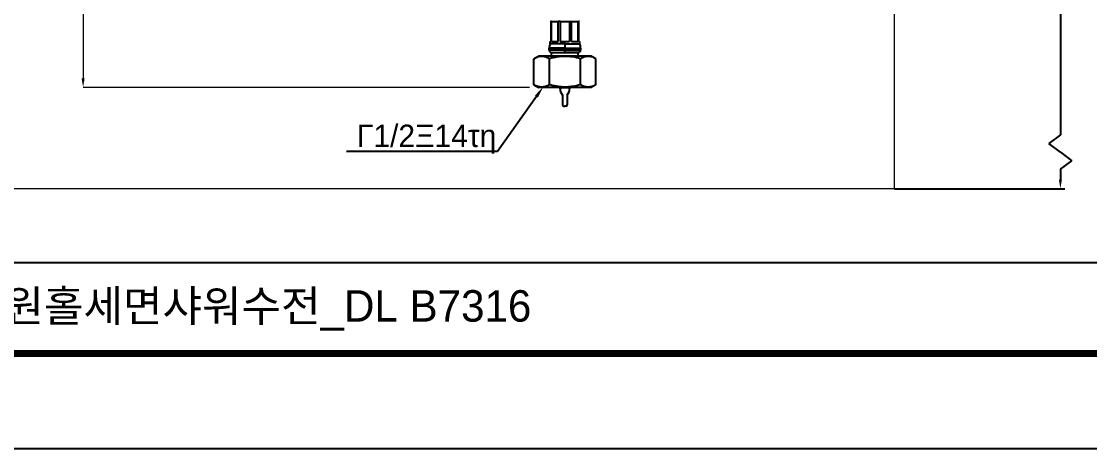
# Model space of a CAD drawing. Extents: x 0 to 1354, y 0 to 992.
# Drawn here: x 560.1 to 1036.8, y 0 to 190.8 of the extents above; entities that cross this region are included whole.
import ezdxf
from ezdxf import colors
from ezdxf.entities.mleader import LeaderData, LeaderLine
from ezdxf.math import Vec2, Vec3

# ---------------------------------------------------------------- set-up
doc = ezdxf.new("R2010")
doc.units = 0
doc.header["$LTSCALE"] = 10
doc.header["$MEASUREMENT"] = 0
doc.header["$PDMODE"] = 3
doc.header["$PDSIZE"] = -10
doc.layers.get('0').update_dxf_attribs({"linetype": 'CONTINUOUS'})
doc.layers.get('DEFPOINTS').update_dxf_attribs({"linetype": 'CONTINUOUS'})
doc.layers.add('1', color=7, linetype='CONTINUOUS')
doc.layers.add('치수선', color=7, linetype='CONTINUOUS', lineweight=20)
doc.styles.add('Daelim Dimension', font='')
doc.styles.get("Standard").update_dxf_attribs({"font": 'SYMBOL'})
doc.styles.get('Daelim Dimension').set_extended_font_data('나눔고딕')
doc.dimstyles.new('DEFAULT', dxfattribs={"dimscale": 2, "dimtxt": 2, "dimasz": 2, "dimexe": 0, "dimexo": 2, "dimgap": 1, "dimtad": 1, "dimdec": 1, "dimzin": 9, "dimdsep": 46, "dimtxsty": 'Daelim Dimension', "dimcen": 0.5, "dimclrd": 252, "dimclre": 252, "dimclrt": 3, "dimadec": 1, "dimazin": 0, "dimtfac": 1, "dimtdec": 1, "dimtix": 1, "dimtmove": 0, "dimatfit": 3, "dimfxl": 1, "dimtolj": 1, "dimtzin": 1, "dimlwd": 9, "dimlwe": 9, "dimarcsym": 0})

# ---------------------------------------------------------------- blocks, each defined once
blk = doc.blocks.new('*D7')
at = {"color": 5, "lineweight": 9, "ltscale": 0.5, "transparency": 16777216}
for p, q in [((595.61, 281.17), (587.67, 281.17)), ((587.67, 277.17), (587.67, 165.34)), ((786.87, 161.34), (587.67, 161.34))]:
    blk.add_line(p, q, dxfattribs=at)
at = {"color": 5, "ltscale": 0.5, "transparency": 16777216}
for points in [[(587, 277.17), (588.34, 277.17), (587.67, 281.17)], [(587, 165.34), (588.34, 165.34), (587.67, 161.34)]]:
    blk.add_solid(points, dxfattribs=at)
at = {"layer": 'DEFPOINTS', "color": 0, "ltscale": 0.5, "transparency": 16777216}
for p in [(599.61, 281.17), (587.67, 161.34), (790.87, 161.34)]:
    blk.add_point(p, dxfattribs=at)
at = {"color": 7, "ltscale": 0.5, "transparency": 16777216, "insert": (580.22, 221.26), "char_height": 10, "attachment_point": 5, "rotation": 90, "style": 'Daelim Dimension'}
blk.add_mtext('\\A1;350', dxfattribs=at)

msp = doc.modelspace()

# ---------------------------------------------------------------- linework, layer by layer
at = {"color": 5, "ltscale": 0.5}
for p, q in [((1023.75, 495.02), (1023.75, 140.12)), ((1023.75, 140.12), (1018.64, 136.29)), ((1023.75, 132.45), (1018.64, 136.29)), ((1023.75, 132.45), (1028.86, 128.61)), ((1023.75, 124.78), (1028.86, 128.61)), ((1023.75, 124.78), (1023.75, 120.1)), ((949.71, 115.98), (1025.72, 115.98))]:
    msp.add_line(p, q, dxfattribs=at)
at = {"color": 7, "linetype": 'Continuous', "lineweight": -3}
for p, q in [((800.44, 160.94), (800.64, 160.94)), ((801.64, 157.94), (801.64, 153.54)), ((803.64, 157.94), (803.64, 153.54)), ((804.84, 160.94), (804.64, 160.94)), ((802.24, 152.94), (802.64, 152.94)), ((803.04, 152.94), (802.64, 152.94))]:
    msp.add_line(p, q, dxfattribs=at)
at = {"lineweight": -3}
msp.add_line((801.04, 161.34), (804.24, 161.34), dxfattribs=at)
at = {"color": 5}
msp.add_line((21.77, 83.13), (1112.08, 83.13), dxfattribs=at)
at = {"ltscale": 0.5}
msp.add_lwpolyline([(0, 0), (1354.08, 0), (1354.08, 992.16), (0, 992.16)], close=True, dxfattribs=at)
at = {"color": 5, "linetype": 'ByBlock', "lineweight": 200, "const_width": 3.12}
msp.add_lwpolyline([(21.77, 42.48), (1332.17, 42.48), (1332.17, 969.12), (21.77, 969.12)], close=True, dxfattribs=at)
at = {"color": 7, "linetype": 'Continuous', "lineweight": -3}
for centre, radius, start, end in [((804.79, 160.94), 4.35, 180, 223.6028), ((800.64, 161.34), 0.4, 270, 0), ((800.49, 160.94), 4.35, 316.3972, 0), ((804.64, 161.34), 0.4, 180, 270), ((802.24, 153.54), 0.6, 180, 270), ((803.04, 153.54), 0.6, 270, 0)]:
    msp.add_arc(centre, radius, start, end, dxfattribs=at)
at = {"color": 5, "ltscale": 0.5}
msp.add_solid([(1023.08, 120.1), (1024.42, 120.1), (1023.75, 116.1)], dxfattribs=at)
at = {"layer": '1', "color": 7, "linetype": 'Continuous', "lineweight": -3}
for p, q in [((796.04, 190.84), (796.39, 190.84)), ((796.39, 190.84), (796.39, 181.84)), ((796.73, 190.84), (796.39, 190.84)), ((796.73, 181.84), (796.73, 190.84)), ((796.73, 190.84), (799.72, 190.84)), ((799.72, 181.84), (799.72, 190.84)), ((800.52, 190.84), (799.72, 190.84)), ((800.52, 190.84), (800.52, 181.84)), ((800.52, 190.84), (802.64, 190.84)), ((802.64, 190.84), (804.76, 190.84)), ((804.76, 190.84), (804.76, 181.84)), ((804.76, 190.84), (805.57, 190.84)), ((805.57, 181.84), (805.57, 190.84)), ((805.57, 190.84), (808.56, 190.84)), ((808.56, 181.84), (808.56, 190.84)), ((808.56, 190.84), (808.89, 190.84)), ((808.89, 181.84), (808.89, 190.84)), ((809.24, 190.84), (808.89, 190.84)), ((796.04, 181.84), (796.39, 181.84)), ((796.04, 180.84), (796.04, 181.84)), ((796.73, 181.84), (799.72, 181.84)), ((800.52, 181.84), (802.64, 181.84)), ((802.64, 180.84), (802.64, 181.84)), ((802.64, 181.84), (804.76, 181.84)), ((805.57, 181.84), (808.56, 181.84)), ((809.24, 181.84), (808.89, 181.84)), ((809.24, 181.84), (809.24, 180.84)), ((802.64, 178.88), (795.64, 178.88)), ((795.64, 178.04), (795.64, 178.88)), ((802.64, 178.04), (795.64, 178.04)), ((802.64, 180.84), (796.04, 180.84)), ((808.64, 176.84), (796.64, 176.84)), ((796.64, 175.34), (796.64, 176.84)), ((802.64, 180.84), (809.24, 180.84)), ((802.64, 180.84), (802.64, 178.88)), ((802.64, 178.04), (802.64, 178.88)), ((802.64, 178.88), (809.64, 178.88)), ((802.64, 176.84), (802.64, 178.04)), ((802.64, 178.04), (809.64, 178.04)), ((808.64, 175.34), (808.64, 176.84)), ((809.64, 178.88), (809.64, 178.04)), ((788.79, 174.14), (790.87, 175.34)), ((788.79, 162.54), (788.79, 174.14)), ((814.42, 175.34), (790.87, 175.34)), ((795.71, 162.54), (795.71, 174.14)), ((809.57, 162.54), (809.57, 174.14)), ((816.5, 174.14), (814.42, 175.34)), ((816.5, 162.54), (816.5, 174.14)), ((788.79, 162.54), (790.87, 161.34)), ((816.5, 162.54), (814.42, 161.34)), ((814.42, 161.34), (790.87, 161.34))]:
    msp.add_line(p, q, dxfattribs=at)
for centre, radius, start, end in [((800.64, 178.88), 5, 156.9261, 180), ((796.84, 178.04), 1.2, 180, 270), ((808.44, 178.04), 1.2, 270, 0), ((804.64, 178.88), 5, 0, 23.0739)]:
    msp.add_arc(centre, radius, start, end, dxfattribs=at)
for points in [[(795.71, 174.14), (795.15, 174.47), (794.58, 174.74), (793.72, 175.02), (793.43, 175.09), (792.84, 175.19), (792.55, 175.21), (792.18, 175.21), (792.11, 175.21), (792, 175.21), (791.96, 175.21), (791.89, 175.2), (791.7, 175.19), (791.52, 175.16), (791.08, 175.09), (790.79, 175.02), (790.21, 174.83), (789.93, 174.72), (789.36, 174.46), (789.07, 174.31), (788.79, 174.14)], [(809.57, 174.14), (808.44, 174.47), (807.3, 174.74), (805.57, 175.02), (805, 175.09), (803.83, 175.19), (803.25, 175.21), (802.51, 175.21), (802.36, 175.21), (802.14, 175.21), (802.07, 175.21), (801.92, 175.2), (801.55, 175.19), (801.18, 175.16), (800.3, 175.09), (799.72, 175.02), (798.57, 174.83), (797.99, 174.72), (796.85, 174.45), (796.28, 174.3), (795.71, 174.14)], [(816.5, 174.14), (815.93, 174.47), (815.36, 174.74), (814.5, 175.02), (814.21, 175.09), (813.63, 175.19), (813.34, 175.21), (812.97, 175.21), (812.9, 175.21), (812.78, 175.21), (812.75, 175.21), (812.67, 175.2), (812.49, 175.19), (812.31, 175.16), (811.87, 175.09), (811.58, 175.02), (811, 174.83), (810.71, 174.72), (810.14, 174.45), (809.86, 174.3), (809.57, 174.14)], [(795.71, 162.54), (795.15, 162.22), (794.58, 161.95), (793.72, 161.67), (793.43, 161.6), (792.84, 161.5), (792.55, 161.47), (792.18, 161.47), (792.11, 161.47), (792, 161.48), (791.96, 161.48), (791.89, 161.48), (791.7, 161.5), (791.52, 161.52), (791.08, 161.59), (790.79, 161.67), (790.21, 161.85), (789.93, 161.97), (789.36, 162.23), (789.07, 162.38), (788.79, 162.54)], [(809.57, 162.54), (808.44, 162.22), (807.3, 161.95), (805.57, 161.67), (805, 161.6), (803.83, 161.5), (803.25, 161.47), (802.51, 161.47), (802.36, 161.47), (802.14, 161.48), (802.07, 161.48), (801.92, 161.48), (801.55, 161.5), (801.18, 161.52), (800.3, 161.59), (799.72, 161.67), (798.57, 161.85), (797.99, 161.97), (796.85, 162.23), (796.28, 162.38), (795.71, 162.54)], [(816.5, 162.54), (815.93, 162.22), (815.36, 161.95), (814.5, 161.67), (814.21, 161.6), (813.63, 161.5), (813.34, 161.47), (812.97, 161.47), (812.9, 161.47), (812.78, 161.48), (812.75, 161.48), (812.67, 161.48), (812.49, 161.5), (812.31, 161.52), (811.87, 161.59), (811.58, 161.67), (811, 161.85), (810.71, 161.97), (810.14, 162.23), (809.86, 162.38), (809.57, 162.54)]]:
    msp.add_open_spline(points, degree=3, knots=[0, 0, 0, 0, 0.25, 0.25, 0.375, 0.375, 0.5, 0.5, 0.53125, 0.53125, 0.546875, 0.546875, 0.5625, 0.625, 0.625, 0.75, 0.75, 0.875, 0.875, 1, 1, 1, 1], dxfattribs=at)
at = {"layer": '치수선'}
for q in [(949.7, 744.51), (172.74, 115.98)]:
    msp.add_line((949.7, 115.98), q, dxfattribs=at)

# ---------------------------------------------------------------- texts
at = {"color": 2, "insert": (263.85, 70.78), "char_height": 14.0538, "width": 622.1015, "attachment_point": 1, "style": 'Daelim Dimension'}
msp.add_mtext('{\\fPretendard Variable SemiBold|b0|i0|c129|p2;대림바스(주)} Single lever_FORTE_원홀세면샤워수전_DL B7316', dxfattribs=at)

# ---------------------------------------------------------------- dimensions: what is measured, and where the dimension line sits
at = {"color": 5, "ltscale": 0.5}
dim = msp.add_linear_dim(base=(587.67, 161.34), p1=(599.61, 281.17), p2=(790.87, 161.34), angle=90, text='350', dimstyle='DEFAULT', override={"dimtxt": 5, "dimdec": 0, "dimclrd": 5, "dimclre": 5, "dimclrt": 7}, dxfattribs=at)
dim.commit()
dim.dimension.update_dxf_attribs({"geometry": '*D7', "text_midpoint": (580.22, 221.26)})

# ---------------------------------------------------------------- leaders
at = {"ltscale": 0.5}
ml = msp.add_multileader_mtext('Standard', dxfattribs=at)
ml.set_content('G1/2X14th', color=256)
ml.set_leader_properties(color=5)
ml.build(insert=Vec2(0, 0))
ml.multileader.update_dxf_attribs({"text_left_attachment_type": 6, "text_right_attachment_type": 6, "dogleg_length": 0.36, "arrow_head_size": 5})
ctx = ml.context
ctx.base_point, ctx.char_height, ctx.arrow_head_size, ctx.landing_gap_size, ctx.plane_origin = Vec3(699.48, 132.72), 10, 5, 0.09, Vec3(778.61, 191.45)
ctx.left_attachment, ctx.right_attachment, ctx.text_align_type = 6, 6, 2
notes = []
notes.append((ctx, [(0, (1, 1, 0), (772.53, 132.72), (-1, 0), 0.36, [(0, [(792.82, 161.34)], 0, [])])]))
ctx.mtext.insert, ctx.mtext.alignment, ctx.mtext.flow_direction = Vec3(772.08, 144.72), 3, 5
for ctx, leaders in notes:
    for number, flags, end, landing, length, lines in leaders:
        leader = LeaderData()
        leader.index, (leader.has_last_leader_line, leader.has_dogleg_vector, leader.attachment_direction) = number, flags
        leader.last_leader_point, leader.dogleg_vector, leader.dogleg_length = Vec3(end), Vec3(landing), length
        for number, points, colour, breaks in lines:
            line = LeaderLine()
            line.index, line.vertices, line.color, line.breaks = number, Vec3.list(points), colors.encode_raw_color(colour), breaks
            leader.lines.append(line)
        ctx.leaders.append(leader)

doc.saveas('drawing.dxf')
